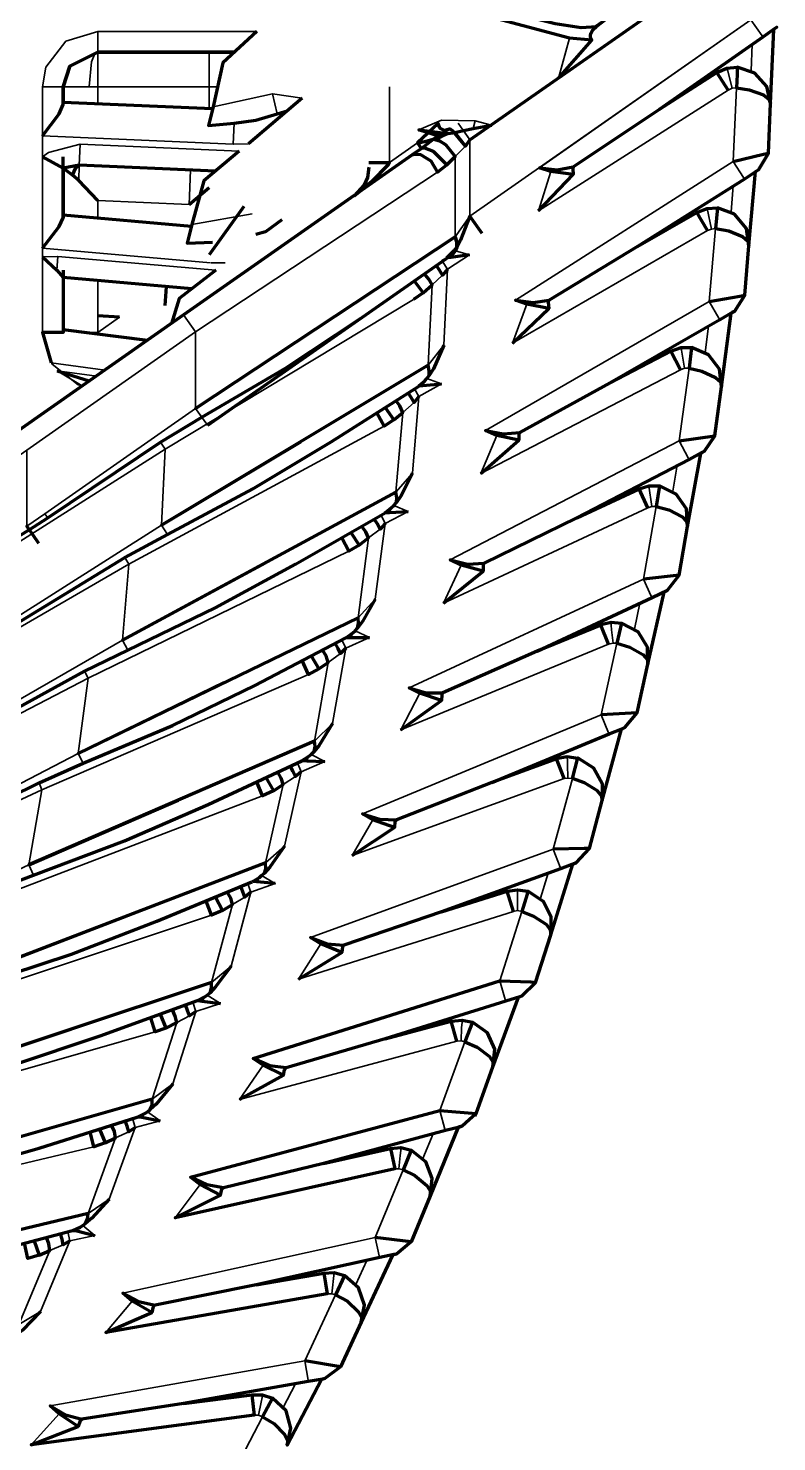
# Model space of a CAD drawing. Header units: millimetres. Extents: x 0 to 174, y 0 to 33.
# Drawn here: x 32.12 to 32.3321, y 17.0218 to 17.4223 of the extents above; entities that cross this region are included whole.
import ezdxf

# ---------------------------------------------------------------- set-up
doc = ezdxf.new("R2010")
doc.units = ezdxf.units.MM
doc.layers.add('PDF_Geomertry', color=7, linetype='Continuous', true_color=0x405f80)

# ---------------------------------------------------------------- blocks, each defined once
blk = doc.blocks.new('SYM_22_3_005')
at = {"layer": 'PDF_Geomertry', "lineweight": 70}
for points in [[(0.9230567760364607, 0.03479288767881883), (0.9261119246909715, 0.03090528730989561), (0.9273631453940965, 0.0327092152612849), (1.004721815098961, 0.08673889191059203), (0.9524994572430572, 0.0502110463159724), (0.96194634309375, 0.06090406660677061), (0.9615292695260393, 0.06173821374218846), (0.9615292695260393, 0.06229261641145811), (0.9616682940486143, 0.06284871450173668), (0.9622243921388858, 0.0638218861597224), (0.9631941729548643, 0.06479336239670275), (0.9661102970868072, 0.0670160593368081), (1.001388617399307, 0.09159966393750096), (0.9630551484322893, 0.06479336239670275)], [(0.96194634309375, 0.06090406660677061), (0.9555579967395857, 0.06146016469704918), (0.9176382104982608, 0.07159878231857775), (0.9249997285104143, 0.0710443796493081), (0.9323612465225679, 0.07020853709288133), (0.9419437660538179, 0.0679875355737849), (0.9515296764270857, 0.0656275095321206), (0.9588878035972215, 0.06451700877256883), (0.9631941729548643, 0.06479336239670275)], [(0.866945122390625, 0.06340311717100633), (0.857362602859375, 0.05451572025260631), (0.8545821124079893, 0.04201538116840453), (0.853334282546875, 0.03673923099479381), (0.8605567760364607, 0.03743265818663133), (0.8666670733454893, 0.03826510990104381), (0.8727773706545108, 0.04007073327343846), (0.8755544702638858, 0.04090488040885631)], [(0.956666802078125, 0.02507134362500096), (0.9809723576336822, 0.0413202585555581), (1.010418429682289, 0.06187554284375096), (0.9809723576336822, 0.0413202585555581), (0.9973636879288179, 0.05173862064323131), (1.000140787538193, 0.0529881459253474), (1.003056911670136, 0.05326619497048668), (1.003056911670136, 0.05243204783506883), (1.003056911670136, 0.05118252255295275), (1.002917887147568, 0.04743225128559203), (1.006529133892364, 0.04687615319531346), (1.010557454204864, 0.04548760339062596), (1.012083333111114, 0.04423807810850633), (1.012500406678818, 0.04298855282639025), (1.011527235020836, 0.04784932485329918), (1.008055012798614, 0.0515995961206599), (1.003056911670136, 0.05326619497048668)], [(0.986665581375, -0.0525670705460044), (0.9968075898385393, -0.0511785207413169), (0.9937490503420108, -0.0556239146215276), (0.9968075898385393, -0.0511785207413169), (0.9986115177899322, -0.03728963185243117), (1.001388617399307, -0.01645629851909547), (1.002361789057289, -0.01590189584982582), (1.005277913189239, -0.01131747744704725), (1.006390109369789, 0.002710435964409896), (1.00833306184375, 0.02368279382031346), (1.009167208979164, 0.02423889191059203), (1.011944308588539, 0.0289606394149331), (1.012500406678818, 0.04298855282639025), (1.013473578336807, 0.06396091068229381)], [(1.000554470263886, 0.0467371286727456), (0.9973636879288179, 0.05173862064323131)], [(0.8798608396215286, 0.04451612715364561), (0.8645850963489607, 0.03159871450173668)], [(0.9900021699166643, 0.0475712758081599), (0.9898631453940965, 0.04687615319531346)], [(0.8062490503420108, 0.03382141144184203), (0.8109724932673643, 0.04007073327343846), (0.8120846894479143, 0.0427088083602456)], [(0.8120846894479143, 0.0434056263940974), (0.8544430878854143, 0.04159830760069383)], [(0.9273631453940965, 0.0327092152612849), (0.9261119246909715, 0.03090528730989561), (0.9225006779461822, 0.03520996124652953), (0.9219445798559036, 0.03562533939323131), (0.9216665308107608, 0.03576436391579918), (0.9215275062881929, 0.03576436391579918), (0.9215275062881929, 0.03576436391579918), (0.9201406519045108, 0.0353489857690974), (0.9188894312013858, 0.03604410838194383), (0.9183333331111143, 0.03729363366406346), (0.9125010848472215, 0.03187676354687596), (0.9125010848472215, 0.03187676354687596), (0.9126401093697893, 0.03187676354687596), (0.9127791338923643, 0.03187676354687596), (0.9130571829375, 0.03187676354687596), (0.9131962074600679, 0.03187676354687596), (0.9136132810277786, 0.03201578806944383), (0.9148611108888858, 0.03229383711458311), (0.9172211369305572, 0.03298726430642418), (0.9191674802465286, 0.03354336239670275)], [(0.9211104327204893, 0.0345148386336831), (0.9191674802465286, 0.03354336239670275), (0.9129181584149322, 0.0354863148706599), (0.9211104327204893, 0.0345148386336831), (0.9230567760364607, 0.03479288767881883), (0.9255558266006929, 0.0353489857690974), (0.9283329262100679, 0.03590508385937596), (0.933473442703125, 0.03687656009635631)], [(0.9215275062881929, 0.03576436391579918), (0.9197235783368072, 0.03465386315625096), (0.9170821124079893, 0.03284823978385631), (0.9187504066788179, 0.03243286163715453), (0.9205577254722215, 0.0313206654565974), (0.9231958005590286, 0.02798746775694383), (0.9208357745173643, 0.02562744171527953), (0.9170821124079893, 0.02937771298264025), (0.91458306184375, 0.0303491892196206), (0.9136132810277786, 0.03021016469704918), (0.9109718150989607, 0.02840454132465453), (0.9116669377118072, 0.0286808949487849), (0.9133352319826358, 0.02854187042621703), (0.9162513561145857, 0.02673794247482775), (0.9181943085885393, 0.0235437692977456), (0.9208357745173643, 0.02562744171527953), (0.9170821124079893, 0.02937771298264025), (0.91458306184375, 0.0303491892196206), (0.9136132810277786, 0.03021016469704918), (0.9109718150989607, 0.02840454132465453), (0.8462508135798643, -0.01687337208680617), (0.9109718150989607, 0.02840454132465453), (0.9116669377118072, 0.0286808949487849), (0.9133352319826358, 0.02854187042621703), (0.9162513561145857, 0.02673794247482775), (0.9181943085885393, 0.0235437692977456), (0.9208357745173643, 0.02562744171527953), (0.9231958005590286, 0.02798746775694383), (0.9205577254722215, 0.0313206654565974), (0.9187504066788179, 0.03243286163715453), (0.9170821124079893, 0.03284823978385631), (0.9136132810277786, 0.03021016469704918), (0.9125010848472215, 0.03187676354687596)], [(0.8619436304201358, 0.02951673750520811), (0.8519440373211822, 0.02104302331250096), (0.8486108396215286, 0.008683404171875964), (0.8472239852378465, 0.003405558577256329), (0.8544430878854143, 0.003681912201390247)], [(0.9126401093697893, 0.03187676354687596), (0.9126401093697893, 0.03187676354687596)], [(0.9127791338923643, 0.03187676354687596), (0.9127791338923643, 0.03187676354687596)], [(1.001944715489586, 0.02659891795225633), (1.010557454204864, 0.0286808949487849), (1.011944308588539, 0.0289606394149331), (1.009167208979164, 0.02423889191059203), (1.008611110888886, 0.02382181834288133), (1.005138888666664, 0.02159742598177061), (0.9748620603246536, 0.002432386919270613), (0.9916670733454893, 0.01215393097309203), (0.9945831974774322, 0.01326443173264025), (0.997499321609375, 0.01340345625520811), (0.9969466143611143, 0.007571207991318829), (1.000693494786461, 0.006876085378472396), (1.004582790576386, 0.005348511051217031), (1.006112060324654, 0.003959961246529531), (1.006390109369789, 0.002710435964409896), (1.005694986756943, 0.007571207991318829), (1.002361789057289, 0.01159952830381883), (0.997499321609375, 0.01340345625520811)], [(0.8147227645347215, 0.02271131758333311), (0.8120846894479143, 0.02465427005729381), (0.8062490503420108, 0.02784844323437596)], [(0.8552772350208357, 0.02382181834288133), (0.8166691078506929, 0.02548841719270811), (0.8120846894479143, 0.02465427005729381), (0.8120846894479143, 0.01062635664583311), (0.8120846894479143, 0.02784844323437596)], [(0.8219452580243072, 0.01548882409375096), (0.816530083328125, 0.02118204783506883), (0.8147227645347215, 0.02271131758333311), (0.8156959361927107, 0.02479329457986168), (0.8162520342829893, 0.02534939267014025), (0.8163910588055572, 0.02548841719270811), (0.8166691078506929, 0.02548841719270811)], [(0.8987512204809036, 0.0263208689071206), (0.8991682940486143, 0.0263208689071206), (0.9045834687447893, 0.0263208689071206), (0.9041663951770857, 0.02562744171527953), (0.8995853676163179, 0.0209039987899331), (0.8945838756458357, 0.01687737389843846), (0.8958350963489607, 0.01798787465798668)], [(0.8987512204809036, 0.0249323191024331), (0.8983341469131929, 0.02201619497048668), (0.8973609752552107, 0.01993252255295275), (0.8945838756458357, 0.01687737389843846), (0.8995853676163179, 0.0209039987899331), (0.9041663951770857, 0.02562744171527953)], [(0.9468062335017393, 0.01257100454079918), (0.956666802078125, 0.02285034210590453), (0.9502784557239607, 0.02368279382031346), (0.947084282546875, 0.02479329457986168), (0.9520823836753465, 0.02423889191059203), (0.956666802078125, 0.02507134362500096), (0.9565277775555572, 0.0245152455347224), (0.956666802078125, 0.02285034210590453)], [(0.8477766924861143, 0.01437662791319383), (0.8534733070694429, 0.01923739994010631)], [(0.8633338756458357, 0.01382052982291881), (0.8534733070694429, 7.066545659739631e-05)], [(0.994722222, 0.007015109901043814), (0.9916670733454893, 0.01215393097309203)], [(0.8062490503420108, 0.002017008772568829), (0.8109724932673643, 0.008127306081597396), (0.8120846894479143, 0.01062635664583311)], [(0.8120846894479143, 0.01146050378125096), (0.8484718150989607, 0.008266330604168814)], [(0.8740285913576358, 0.01007195397656346), (0.8694441729548643, 0.006598036333333113), (0.8666670733454893, 0.005904609141495598)], [(0.9308319767743072, 0.006182658186631329), (0.9273631453940965, 0.01104343021354381), (0.9247216794652786, 0.004238010291668814), (0.9236128741267393, 0.002293362396702747)], [(0.9841665308107608, 0.008266330604168814), (0.9840275062881929, 0.007708537092881329)], [(0.9272241208715286, 7.066545659739631e-05), (0.9219445798559036, -0.0006244571562490364), (0.9208357745173643, -0.0007617862578115364), (0.9223616534236143, 0.0007640926484384636), (0.9229177515138858, 0.001321886159722396), (0.9236128741267393, 0.002293362396702747), (0.9236128741267393, 0.003681912201390247), (0.9231958005590286, 0.005209486528645613), (0.9236128741267393, 0.003681912201390247), (0.9236128741267393, 0.002293362396702747), (0.9231958005590286, 0.001182861637154531), (0.9229177515138858, 0.0007640926484384636), (0.9225006779461822, 0.0003487145017366799), (0.8530562335017393, -0.04826239660937404)], [(0.9748620603246536, 0.002432386919270613), (0.94986138215625, -0.01270602725173475)], [(0.8062490503420108, -0.000485432633681171), (0.8102773706545108, -0.004234008480032969), (0.8120846894479143, -0.006317680897566902)], [(0.9209747990399322, -0.003955959434893686), (0.9195845538142393, -0.005622558284720469), (0.9187504066788179, -0.004234008480032969), (0.9177772350208357, -0.002845458675345469)], [(0.9195845538142393, -0.001595933393229387), (0.9206967499947893, -0.0009008107803794019)], [(0.8486108396215286, -0.009511854074652604), (0.8120846894479143, -0.006317680897566902), (0.8120846894479143, -0.02187316863628297), (0.8062490503420108, -0.02187316863628297), (0.8087514917482608, -0.03048421193055617)], [(0.8120846894479143, -0.004234008480032969), (0.8120846894479143, -0.02187316863628297)], [(0.8554162595434036, -0.004234008480032969), (0.8449995928767393, -0.0122889536840276), (0.8427785913576358, -0.01937242265104189)], [(0.9115279131892393, -0.007290852555556171), (0.9141659882760393, -0.01062235483420082), (0.9166684296822893, -0.008401353315104387), (0.9156952580243072, -0.006734754465277604), (0.9144440373211822, -0.00520548471701332)], [(0.8409712725642393, -0.01423529699999904), (0.8413883461319429, -0.008957451405379402)], [(0.9141659882760393, -0.01062235483420082), (0.9113888886666643, -0.01256700272916689)], [(0.9951392955677107, -0.01312479624045082), (1.003891058805557, -0.01159552649218654), (1.005277913189239, -0.01131747744704725), (1.002361789057289, -0.01590189584982582), (1.001666666444443, -0.01617824947395619), (0.9981944442222215, -0.01826192189149367), (0.9670834687447893, -0.0361791310928794), (0.9843055553333357, -0.0271510142309026), (0.9872216794652786, -0.02617784257291689), (0.9901411944392393, -0.02617784257291689), (0.9894460718263858, -0.03201178625781154), (0.9930573185711822, -0.03284423797222047), (0.9969466143611143, -0.03465155676562404), (0.9983334687447893, -0.03590108204774367), (0.9986115177899322, -0.03728963185243117), (0.9980554196996536, -0.03228983530295082), (0.9950002710451358, -0.02826321041145619), (0.9901411944392393, -0.02617784257291689)], [(0.9394447154895857, -0.02492831729079725), (0.9497223576336822, -0.01506774871440797), (0.9434730358020857, -0.01381822343229189), (0.940278862625, -0.01270602725173475), (0.9452769637534715, -0.01340114986458119), (0.94986138215625, -0.01270602725173475), (0.9495833331111143, -0.01326212534201332), (0.9497223576336822, -0.01506774871440797)], [(0.8025021699166643, -0.07784579775954725), (0.8077783200902786, -0.0743718801163169), (0.839723442703125, -0.0529841441137151), (0.8513913300729143, -0.04590067514670082), (0.8751407875381929, -0.03201178625781154), (0.8966658526423643, -0.0177058238012151)], [(0.8280555553333357, -0.01756679927864369), (0.8219452580243072, -0.0171514211319419)], [(0.8120846894479143, -0.02104071692187404), (0.8359731714357608, -0.02409586557638832)], [(0.8120846894479143, -0.02187316863628297), (0.8120846894479143, -0.02187316863628297)], [(0.9200016273819429, -0.02548441538107582), (0.9170821124079893, -0.0321508107803794), (0.915834282546875, -0.03409545867534547)], [(0.9870826549427107, -0.03242885982551869), (0.9843055553333357, -0.0271510142309026)], [(0.9129181584149322, -0.03701158280729189), (0.91458306184375, -0.03562303300260439), (0.9151391599340286, -0.03492960581076332), (0.915834282546875, -0.03409545867534547), (0.915834282546875, -0.0327052134496526), (0.9155562335017393, -0.0311793345434026), (0.8400014917482608, -0.07645724795485975), (0.8794437660538179, -0.05284511959114369)], [(0.9765303545954893, -0.0307622609756919), (0.9763913300729143, -0.0313166636449651)], [(0.8104163951770857, -0.0327052134496526), (0.8194462074600679, -0.03562303300260439)], [(0.7913903806371536, -0.108817748714408), (0.7968055553333357, -0.1056235755373258), (0.8295848250815965, -0.0856226939184026), (0.8416663951770857, -0.07909532304166689), (0.8658329262100679, -0.0661779103897544), (0.8880565047690965, -0.05284511959114369), (0.9127791338923643, -0.03715060732985975), (0.9129181584149322, -0.03701158280729189), (0.9140303545954893, -0.03687255828472047), (0.9193065047690965, -0.03645718013801869)], [(0.9129181584149322, -0.04006673146180617), (0.9115279131892393, -0.04173502573263832), (0.9106937660538179, -0.0403447805069419), (0.9098630097604143, -0.0389562307022544)], [(0.9670834687447893, -0.0361791310928794), (0.941530083328125, -0.0502070445043401)], [(0.9033322480416643, -0.04312357553732582), (0.9058346894479143, -0.04659410233854189), (0.9083337400121536, -0.04451212534201332), (0.9074995928767393, -0.04270650196961867), (0.9063907875381929, -0.04117892764235975)], [(0.9058346894479143, -0.04659410233854189), (0.9030541989965286, -0.0484014211319419), (0.900972222, -0.04465114986458119)], [(0.9304182940486143, -0.06187323645312404), (0.9412520342829893, -0.05242804602343654), (0.934999321609375, -0.05103949621874904), (0.9318051484322893, -0.04965094641406154), (0.9368066404027786, -0.05062411807204725), (0.941530083328125, -0.0502070445043401), (0.9412520342829893, -0.05076144717360975), (0.9412520342829893, -0.05242804602343654)], [(0.9287499997777786, -0.2439563663359365), (0.9291670733454893, -0.2431239146215276), (0.9338905162708357, -0.2299284529244794), (0.9411130097604143, -0.2102073157717008), (0.9420827905763858, -0.2097902422039937), (0.9459720863663179, -0.2060399709366294), (0.9502784557239607, -0.1925664601944419), (0.9565277775555572, -0.172568969417533), (0.9575009492135393, -0.1721502004288169), (0.9612512204809036, -0.1681235755373258), (0.9648624672256929, -0.1545127356935758), (0.970277641921875, -0.1342338050295133), (0.9712508135798643, -0.1338184268828115), (0.9747230358020857, -0.1296510820477437), (0.9777781844565965, -0.1159012176814223), (0.982362602859375, -0.09548326249479189), (0.9833357745173643, -0.09492885982551869), (0.986665581375, -0.09062418588888832), (0.9890289982586822, -0.0768743215225669), (0.9927792695260393, -0.05618001271180617), (0.9936100258194429, -0.0556239146215276), (0.9930573185711822, -0.05590196366666689), (0.9894460718263858, -0.05784491614062404), (0.9576399737361143, -0.0743718801163169), (0.9752791338923643, -0.0661779103897544), (0.9780562335017393, -0.06534545867534547), (0.98111138215625, -0.06534545867534547), (0.9801382104982608, -0.07117940236024367), (0.9837494572430572, -0.07215087859722047), (0.9874997285104143, -0.07409552649218654), (0.9887509492135393, -0.0754857717178794), (0.9890289982586822, -0.0768743215225669), (0.9887509492135393, -0.07187282955208119), (0.9858348250815965, -0.06770548471701332), (0.98111138215625, -0.06534545867534547)], [(0.9111108396215286, -0.06173590735156154), (0.907777641921875, -0.06826158280729189), (0.9065298120607608, -0.0700689016006919)], [(0.9034712725642393, -0.0728460012100669), (0.9051395668350679, -0.0714574514053794), (0.9058346894479143, -0.07090135331510439), (0.9065298120607608, -0.0700689016006919), (0.9066688365833357, -0.0686803517960044), (0.9063907875381929, -0.06715108204774367), (0.82888970246875, -0.1090941023385419), (0.8694441729548643, -0.08715026824565797)], [(0.9777781844565965, -0.0715947805069419), (0.9752791338923643, -0.0661779103897544)], [(0.9673615177899322, -0.06937377898784547), (0.9670834687447893, -0.06992987707812404)], [(0.7788883461319429, -0.139235296999999), (0.7844459361927107, -0.1363174774470473), (0.8181949867569429, -0.1178458655763883), (0.8304189722170108, -0.1118728973689223), (0.8551382104982608, -0.09992865637499904), (0.8779178871475679, -0.08756734181336867), (0.9033322480416643, -0.0729833303116294), (0.9034712725642393, -0.0728460012100669), (0.9045834687447893, -0.0728460012100669), (0.9098630097604143, -0.07256795216493117)], [(0.9033322480416643, -0.0760401743871526), (0.9019453936579893, -0.07756774871440797), (0.9011112465225679, -0.0760401743871526), (0.9002770993871536, -0.0747889536840276)], [(0.9576399737361143, -0.0743718801163169), (0.9313880748645857, -0.08728929276822939)], [(0.790834282546875, -0.08479024220399367), (0.8025021699166643, -0.07784579775954725), (0.8018070473038179, -0.07673529699999904), (0.8047231714357608, -0.0810399709366294), (0.8051402450034715, -0.0815943736059026)], [(0.8959741208715286, -0.08215047169618117), (0.8930579967395857, -0.08381876596701332), (0.8911116534236143, -0.08006679927864369)], [(0.8936107039878465, -0.07853922495138832), (0.8959741208715286, -0.08215047169618117), (0.8986121959583357, -0.08006679927864369), (0.8979170733454893, -0.07840189584982582), (0.8966658526423643, -0.07673529699999904)], [(0.919862602859375, -0.09854010657031154), (0.9311100258194429, -0.0895136851293401), (0.9248607039878465, -0.0878453908585044), (0.9218055553333357, -0.08631781653124904), (0.92666802278125, -0.08756734181336867), (0.9313880748645857, -0.08728929276822939), (0.9311100258194429, -0.0878453908585044), (0.9311100258194429, -0.0895136851293401)], [(0.9666663951770857, -0.1102079939401044), (0.9644453936579893, -0.1047911238229169), (0.9463891599340286, -0.1121509464140615), (0.9790294051597215, -0.09701253224305617), (0.9833357745173643, -0.09492885982551869), (0.986665581375, -0.09062418588888832), (0.9765303545954893, -0.09173468664843654)], [(0.9005551484322893, -0.09742960581076332), (0.8969439016875, -0.1038179521649312), (0.8955570473038179, -0.1056235755373258)], [(0.8923628741267393, -0.1082616506241294), (0.894166802078125, -0.1070121253420133), (0.8948619246909715, -0.1064560272517348), (0.8955570473038179, -0.1056235755373258), (0.8958350963489607, -0.1042350257326383), (0.8956960718263858, -0.102705755984374), (0.8163910588055572, -0.1411782494739562), (0.8577796764270857, -0.1210400387534705)], [(0.9644453936579893, -0.1046520993003455), (0.9673615177899322, -0.103956976687499), (0.970277641921875, -0.1042350257326383), (0.9690298120607608, -0.1099282494739562), (0.9726376679635393, -0.1110404456545133), (0.9763913300729143, -0.1131241180720473), (0.9776391599340286, -0.1146499969782973), (0.9777781844565965, -0.1159012176814223), (0.9776391599340286, -0.1110404456545133), (0.9750010848472215, -0.106734076296874), (0.970277641921875, -0.1042350257326383)], [(0.9563887530329893, -0.1075682234322919), (0.9562497285104143, -0.1081226261015615)], [(0.765138481765625, -0.169234076296874), (0.7708350963489607, -0.166456976687499), (0.8052792695260393, -0.1495112437230901), (0.8177779131892393, -0.1439553490833312), (0.8430566404027786, -0.133262328792533), (0.8663890243003465, -0.1218724904678794), (0.8922238496041643, -0.1084006751467008), (0.8923628741267393, -0.1082616506241294), (0.8936107039878465, -0.1082616506241294), (0.8988902450034715, -0.1082616506241294)], [(0.8823598901857608, -0.113539496218749), (0.884584282546875, -0.1171524383845473), (0.8872223576336822, -0.1153451195911437), (0.8866662595434036, -0.113539496218749), (0.8855574542048643, -0.1118728973689223)], [(0.8922238496041643, -0.1113184946996526), (0.8906945798559036, -0.112846069026908), (0.8899994572430572, -0.1114575192222205), (0.8891653101076358, -0.1099282494739562)], [(0.884584282546875, -0.1171524383845473), (0.8816681584149322, -0.1188173418133687), (0.8798608396215286, -0.1147890215008687)], [(0.9463891599340286, -0.1121509464140615), (0.9197235783368072, -0.1239578583064223)], [(0.907777641921875, -0.1345118540746526), (0.9193065047690965, -0.1261788598255187), (0.9131962074600679, -0.1240968828289937), (0.9101376679635393, -0.1225676130807294), (0.9150001354114607, -0.1239578583064223), (0.9197235783368072, -0.1239578583064223), (0.9194455292916643, -0.1245122609756919), (0.9193065047690965, -0.1261788598255187)], [(0.9747230358020857, -0.1296510820477437), (0.9645844181805572, -0.1302054847170133)], [(0.8884735783368072, -0.1327062307022544), (0.884584282546875, -0.1389572479548598), (0.8831940373211822, -0.1406238468046865)], [(0.95791802278125, -0.1425667992786437), (0.9548628741267393, -0.1421514211319419), (0.9519433591527786, -0.1427058238012151), (0.9336124672256929, -0.1493722192005187), (0.9668054196996536, -0.1356223548342008), (0.9706947154895857, -0.1340947805069419), (0.9712508135798643, -0.1338184268828115)], [(0.8798608396215286, -0.1431228973689223), (0.8816681584149322, -0.142012396609374), (0.8823598901857608, -0.1414562985190955), (0.8831940373211822, -0.1406238468046865), (0.8834720863663179, -0.139235296999999), (0.88333306184375, -0.1377060272517348), (0.8023631453940965, -0.1727079939401044), (0.8447215438315965, -0.1543737111710044)], [(0.7501407875381929, -0.1984004038793401), (0.7558340112795108, -0.1959013533151044), (0.7909733070694429, -0.1804848900989562), (0.8037499997777786, -0.1756241180720473), (0.8294458005590286, -0.1659025740182294), (0.8531952580243072, -0.155623236453124), (0.8797218150989607, -0.1432619218914937), (0.8798608396215286, -0.1431228973689223), (0.8811120603246536, -0.1432619218914937), (0.8862525768177107, -0.1434009464140615)], [(0.9540287269913179, -0.1482617184409705), (0.9519433591527786, -0.1427058238012151)], [(0.8695831974774322, -0.1479836693958312), (0.8716685653159715, -0.1517356360842008), (0.8744456649253465, -0.1499283172907973), (0.8738895668350679, -0.1481226939184026), (0.8729163951770857, -0.1464577904895812)], [(0.8795827905763858, -0.1463187659670133), (0.8779178871475679, -0.1477073157717008), (0.8772227645347215, -0.1461797414444419), (0.876527641921875, -0.1447911916397544)], [(0.9437510848472215, -0.1452065697864562), (0.9436120603246536, -0.1457626678767348)], [(0.8716685653159715, -0.1517356360842008), (0.8686100258194429, -0.1531241858888883), (0.866945122390625, -0.1492348900989562)], [(0.9336124672256929, -0.1493722192005187), (0.9065298120607608, -0.1599296058107633)], [(0.8940277775555572, -0.1700682234322919), (0.9059737139704893, -0.1621506073298598), (0.8998634166614607, -0.1599296058107633), (0.8969439016875, -0.1582613115399312), (0.9018063691354143, -0.1597905812881919), (0.9065298120607608, -0.1599296058107633), (0.9061127384930572, -0.160484008480033), (0.9059737139704893, -0.1621506073298598)], [(0.8748627384930572, -0.1674284529244794), (0.8706953936579893, -0.1734014211319419), (0.8691661239097215, -0.1750680199817687)], [(0.9612512204809036, -0.1681235755373258), (0.9597219507326358, -0.1681235755373258), (0.9509735783368072, -0.1682626000598937)], [(0.8658329262100679, -0.1774280460234365), (0.8677792695260393, -0.1763175452638883), (0.8683319767743072, -0.1757614471736098), (0.8691661239097215, -0.1750680199817687), (0.8695831974774322, -0.1738184946996526), (0.8694441729548643, -0.1721502004288169), (0.7870840112795108, -0.2036782494739562), (0.830140923171875, -0.1871512854982633)], [(0.9575009492135393, -0.1721502004288169), (0.9530555553333357, -0.1738184946996526), (0.9193065047690965, -0.1860390893177062), (0.9379154457413179, -0.1802068410538169), (0.9408349607152786, -0.1797914629071187), (0.9437510848472215, -0.1802068410538169), (0.9436120603246536, -0.1810409881892348), (0.9431949867569429, -0.1822905134713544), (0.9420827905763858, -0.1859000647951383), (0.9454159882760393, -0.1872903100208312), (0.9490272350208357, -0.189650336062499), (0.9501394312013858, -0.1911779103897544), (0.9502784557239607, -0.1925664601944419), (0.9504174802465286, -0.1875683590659705), (0.9481964787274322, -0.1831229651857633), (0.9437510848472215, -0.1802068410538169)], [(0.7337494572430572, -0.227012328792533), (0.7395850963489607, -0.2247896318524312), (0.7754161239097215, -0.2109007429635419), (0.7883352319826358, -0.2065943736059026), (0.8144447154895857, -0.1979833303116294), (0.8386112465225679, -0.1886788598255187), (0.8655548771649322, -0.1775670705460044)], [(0.8652802189618072, -0.1804848900989562), (0.8636119246909715, -0.1818734399036437), (0.8630558266006929, -0.1803458655763883), (0.8624997285104143, -0.178816595828124)], [(0.87222466340625, -0.1779841441137151), (0.866945122390625, -0.1775670705460044), (0.8658329262100679, -0.1774280460234365), (0.8656939016875, -0.1775670705460044)], [(0.9397227645347215, -0.1859000647951383), (0.9379154457413179, -0.1802068410538169)], [(0.8572235783368072, -0.185622015749999), (0.8541684296822893, -0.1870122609756919), (0.8526391599340286, -0.1829839406631919)], [(0.8552772350208357, -0.1818734399036437), (0.8572235783368072, -0.185622015749999), (0.86013970246875, -0.1839571123211812), (0.8595836043784715, -0.182151488948783), (0.8586104327204893, -0.1804848900989562)], [(0.9295841469131929, -0.1822905134713544), (0.9293060978680572, -0.182844916140624)], [(0.9193065047690965, -0.1860390893177062), (0.8916677515138858, -0.1954842797473937)], [(0.8787520342829893, -0.2050667992786437), (0.8911116534236143, -0.1975679521649312), (0.8851403806371536, -0.1950689016006919), (0.8822208656631929, -0.1932615828072919), (0.8869443085885393, -0.1950689016006919), (0.8916677515138858, -0.1954842797473937), (0.8912506779461822, -0.1959013533151044), (0.8911116534236143, -0.1975679521649312)], [(0.8597226289010393, -0.2014572479548598), (0.8552772350208357, -0.2072911916397544), (0.8537513561145857, -0.2089577904895812)], [(0.8502791338923643, -0.2111787920086812), (0.8522220863663179, -0.2100682912491294), (0.8529172089791643, -0.2096512176814223), (0.8537513561145857, -0.2089577904895812), (0.8541684296822893, -0.2075692406848937), (0.8541684296822893, -0.2060399709366294), (0.7705570473038179, -0.233817748714408), (0.8143056909670108, -0.2192337372126723)], [(0.8620826549427107, -0.2392346188315955), (0.8745846894479143, -0.2322901743871526), (0.8687490503420108, -0.2295130747777776), (0.8659719507326358, -0.2275667314618062), (0.9358334687447893, -0.2056228973689223), (0.9445852319826358, -0.2059009464140615), (0.9459720863663179, -0.2060399709366294)], [(0.7161102970868072, -0.254927435671874), (0.7220849607152786, -0.2529844831979169), (0.7584720863663179, -0.240623168636283), (0.7716658526423643, -0.2368728973689223), (0.7980567760364607, -0.2293740502552062), (0.8226403806371536, -0.2211800805286437), (0.8501401093697893, -0.2111787920086812), (0.8502791338923643, -0.2111787920086812), (0.8515303545954893, -0.211317816531249), (0.8566674802465286, -0.2120112437230901)], [(0.9420827905763858, -0.2097902422039937), (0.941530083328125, -0.2100682912491294), (0.937501763015625, -0.211317816531249), (0.9033322480416643, -0.2220125322430562), (0.9220836043784715, -0.2170127356935758), (0.9251387530329893, -0.2167346866484365), (0.9280548771649322, -0.2172907847387151), (0.9259729001684036, -0.2228466793784705), (0.929445122390625, -0.2243725582847205), (0.9329173446128465, -0.227012328792533), (0.9338905162708357, -0.2285399031197919), (0.9338905162708357, -0.2299284529244794), (0.9344466143611143, -0.224928656374999), (0.9323612465225679, -0.2203442379722205), (0.9280548771649322, -0.2172907847387151)], [(0.841249321609375, -0.218955688167533), (0.8381941729548643, -0.2200678843480901), (0.83694634309375, -0.2160395640355901)], [(0.8395844181805572, -0.2150680877986098), (0.841249321609375, -0.218955688167533), (0.8443078611059036, -0.2174281138402776), (0.8438907875381929, -0.2156241858888883), (0.8430566404027786, -0.2138168670954848)], [(0.8497230358020857, -0.2142356360842008), (0.8479157170086822, -0.2154851613663169), (0.8473630097604143, -0.2139558916180562), (0.8468069116701358, -0.2124283172907973)], [(0.9137523055503465, -0.2188166636449651), (0.9134742565052107, -0.2193727617352437)], [(0.9236128741267393, -0.2227076548559026), (0.9220836043784715, -0.2170127356935758)], [(0.9033322480416643, -0.2220125322430562), (0.87527642121875, -0.2302065019696187)], [(0.8745846894479143, -0.2322901743871526), (0.8748627384930572, -0.2307626000598937), (0.87527642121875, -0.2302065019696187), (0.8706953936579893, -0.2296520993003455), (0.8659719507326358, -0.2275667314618062)], [(0.8431956649253465, -0.2347892249513883), (0.838472222, -0.2404841441137151), (0.8368073185711822, -0.2420134138619794)], [(0.8333350963489607, -0.2440953908585044), (0.8352780488229143, -0.2431239146215276), (0.8359731714357608, -0.2427068410538169), (0.8368073185711822, -0.2420134138619794), (0.8373634166614607, -0.2407621931588544), (0.8373634166614607, -0.2390955943090276), (0.7526398381024322, -0.2632621253420133), (0.7969445798559036, -0.250624457156249)], [(0.6973623315920108, -0.2820117862578115), (0.7033336043784715, -0.2802061628854169), (0.7402802189618072, -0.2695114471736098), (0.7536130097604143, -0.2663172739965276), (0.7802785913576358, -0.2600679521649312), (0.8052792695260393, -0.2529844831979169), (0.8330570473038179, -0.2442344153810758), (0.8333350963489607, -0.2440953908585044), (0.8344439016875, -0.2442344153810758), (0.8395844181805572, -0.2452058916180562)], [(0.9048615177899322, -0.2531235077204848), (0.9061127384930572, -0.2588184268828115), (0.8438907875381929, -0.2727073157717008), (0.8566674802465286, -0.2663172739965276), (0.8509742565052107, -0.2632621253420133), (0.8481937660538179, -0.2611784529244794), (0.9188894312013858, -0.2422914629071187), (0.9291670733454893, -0.2431239146215276), (0.9251387530329893, -0.2467334659453115), (0.9240265568524322, -0.2470115149904508), (0.9161123315920108, -0.2664562985190955), (0.9106937660538179, -0.2795127356935758), (0.9065298120607608, -0.2829832624947919), (0.9054176158802107, -0.2832613115399312), (0.8965268281197893, -0.3022890215008687), (0.8906945798559036, -0.3149283851076383), (0.8862525768177107, -0.3182615828072919), (0.8852794051597215, -0.3185413272734365), (0.8755544702638858, -0.337150268245658)], [(0.8223623315920108, -0.2475676130807294), (0.8240272350208357, -0.251456908870658), (0.8269433591527786, -0.2500683590659705), (0.8266653101076358, -0.2482610402725669), (0.8258345538142393, -0.2464571123211812)], [(0.8325009492135393, -0.2471505395130187), (0.8306970212621536, -0.2484000647951383), (0.8302799476944429, -0.2467334659453115), (0.8297238496041643, -0.2452058916180562)], [(0.9251387530329893, -0.2467334659453115), (0.9244436304201358, -0.2470115149904508), (0.9204187009496536, -0.2479829912274312), (0.88583550325, -0.2572908525555562), (0.9048615177899322, -0.2531235077204848), (0.907777641921875, -0.2528454586753455), (0.9106937660538179, -0.2535388858671865), (0.9084727645347215, -0.2590947805069419), (0.911805962234375, -0.2607613793567687), (0.9151391599340286, -0.2635401743871526), (0.9161123315920108, -0.265067748714408), (0.9161123315920108, -0.2664562985190955), (0.9166684296822893, -0.2615955264921865), (0.9148611108888858, -0.2568737789878455), (0.9106937660538179, -0.2535388858671865)], [(0.8240272350208357, -0.251456908870658), (0.82083306184375, -0.2525674096302062), (0.8197208656631929, -0.2484000647951383)], [(0.8963878035972215, -0.2545120575251723), (0.8961097545520857, -0.2550664601944419)], [(0.88583550325, -0.2572908525555562), (0.8575016273819429, -0.264235296999999)], [(0.8566674802465286, -0.2663172739965276), (0.8570845538142393, -0.2646506751467008), (0.8575016273819429, -0.264235296999999), (0.8527781844565965, -0.2634011498645812), (0.8481937660538179, -0.2611784529244794)], [(0.8251394312013858, -0.2674277747560758), (0.8202769637534715, -0.2728463402942687), (0.8184730358020857, -0.2743722192005187)], [(0.8148617890572893, -0.2763168670954848), (0.8169437660538179, -0.2753453908585044), (0.8176388886666643, -0.2749283172907973), (0.8184730358020857, -0.2743722192005187), (0.8190291338923643, -0.2729836693958312), (0.8191681584149322, -0.2714577904895812), (0.7334747990399322, -0.2920130747777776)], [(0.6773631453940965, -0.3081229651857633), (0.683473442703125, -0.3067344153810758), (0.7208337400121536, -0.297568969417533), (0.7343055553333357, -0.2949291989097205), (0.7612525768177107, -0.2899277069392348), (0.7863888886666643, -0.2838191050512151), (0.8147227645347215, -0.2763168670954848), (0.8148617890572893, -0.2763168670954848), (0.8159739852378465, -0.2764558916180562), (0.8211111108888858, -0.2777071123211812)], [(0.8052792695260393, -0.2832613115399312), (0.8020850963489607, -0.2842344831979169), (0.8011119246909715, -0.2799281138402776)], [(0.8038890243003465, -0.2792346866484365), (0.8052792695260393, -0.2832613115399312), (0.8083344181805572, -0.2820117862578115), (0.8080563691354143, -0.2800671383628455), (0.8073612465225679, -0.2782632104114562)], [(0.814027641921875, -0.2792346866484365), (0.8120846894479143, -0.2803451874079848), (0.8118066404027786, -0.2788176130807294), (0.8113895668350679, -0.2772900387534705)], [(0.9106937660538179, -0.2795127356935758), (0.9005551484322893, -0.2782632104114562)], [(0.9065298120607608, -0.2829832624947919), (0.9058346894479143, -0.2831222870173598), (0.9018063691354143, -0.283958129573783), (0.8668060978680572, -0.2917350257326383), (0.8859745277725679, -0.2884001326119794), (0.8888906519045108, -0.288261108089408), (0.8918067760364607, -0.2890952552248258), (0.8893043346302107, -0.2945121253420133), (0.892640923171875, -0.296317748714408), (0.8956960718263858, -0.2992355682673598), (0.8966658526423643, -0.3009004716961812), (0.8965268281197893, -0.3022890215008687), (0.8974999997777786, -0.2974282494739562), (0.8958350963489607, -0.2925674774470473), (0.8918067760364607, -0.2890952552248258)], [(0.8859745277725679, -0.2884001326119794), (0.8869443085885393, -0.294234076296874), (0.8241662595434036, -0.3052068410538169), (0.8372243921388858, -0.2995119218914937), (0.831666802078125, -0.296317748714408), (0.8290287269913179, -0.2940950517743062), (0.8334741208715286, -0.2964567732369794), (0.8381941729548643, -0.2974282494739562), (0.8376414657065965, -0.2978470184626723), (0.8372243921388858, -0.2995119218914937)], [(0.8668060978680572, -0.2917350257326383), (0.8381941729548643, -0.2974282494739562)], [(0.8775008135798643, -0.2893733042699651), (0.8770837400121536, -0.2899277069392348)], [(0.80569634309375, -0.2992355682673598), (0.8005558266006929, -0.3045134138619794), (0.7987518986493072, -0.3059019636666669)], [(0.8906945798559036, -0.3149283851076383), (0.880555962234375, -0.3132617862578115)], [(0.8862525768177107, -0.3182615828072919), (0.8856964787274322, -0.3184023027508687), (0.8815291338923643, -0.3190957299427062), (0.8462508135798643, -0.3253467471953115), (0.8655548771649322, -0.3228460012100669), (0.868471001296875, -0.3228460012100669), (0.8713905162708357, -0.3238174774470473), (0.8686100258194429, -0.3290953230416669), (0.8718075898385393, -0.3310399709366294), (0.8748627384930572, -0.3340951195911437), (0.8756934947864607, -0.3357617184409705), (0.8755544702638858, -0.337150268245658), (0.8766666664444429, -0.3322911916397544), (0.87527642121875, -0.3274287241918401), (0.8713905162708357, -0.3238174774470473)], [(0.8655548771649322, -0.3228460012100669), (0.8662499997777786, -0.3286782494739562), (0.8030548771649322, -0.3370112437230901), (0.8163910588055572, -0.3318724226510419), (0.8109724932673643, -0.3282628713272544), (0.808473442703125, -0.3260401743871526), (0.81277642121875, -0.3285392249513883), (0.8173608396215286, -0.3297904456545133), (0.8169437660538179, -0.3302058238012151), (0.8163910588055572, -0.3318724226510419)], [(0.8570845538142393, -0.3234004038793401), (0.8566674802465286, -0.3239565019696187)], [(0.8462508135798643, -0.3253467471953115), (0.8173608396215286, -0.3297904456545133)]]:
    blk.add_lwpolyline(points, dxfattribs=at)
at = {"layer": 'PDF_Geomertry', "lineweight": 35}
for points in [[(0.9283329262100679, 0.03590508385937596), (0.9288890243003465, 0.03812778079948131), (0.933473442703125, 0.03687656009635631), (0.9273631453940965, 0.0327092152612849), (0.9273631453940965, 0.01104343021354381), (1.006946207460068, 0.06673801029166881), (1.006946207460068, 0.0874323191024331), (1.006946207460068, 0.06673801029166881), (0.947084282546875, 0.02479329457986168)], [(0.8605567760364607, 0.03743265818663133), (0.8602787269913179, 0.03145968997916881), (0.8062490503420108, 0.03382141144184203), (0.8062490503420108, 0.04771030033073131), (0.8120846894479143, 0.04771030033073131), (0.8194462074600679, 0.04771030033073131), (0.8219452580243072, 0.04771030033073131), (0.8219452580243072, 0.04298855282639025), (0.8219452580243072, 0.04771030033073131), (0.8534733070694429, 0.04771030033073131), (0.8534733070694429, 0.05757256432812596), (0.8534733070694429, 0.04771030033073131), (0.8219452580243072, 0.04771030033073131), (0.8219452580243072, 0.05757256432812596), (0.8219452580243072, 0.06340311717100633), (0.866945122390625, 0.06340311717100633), (0.8219452580243072, 0.06340311717100633), (0.8219452580243072, 0.05757256432812596), (0.8219452580243072, 0.04771030033073131), (0.8194462074600679, 0.04771030033073131), (0.8120846894479143, 0.04771030033073131), (0.8062490503420108, 0.04771030033073131), (0.8062490503420108, -0.02187316863628297), (0.8090295407934036, -0.03090128549826332), (0.8163910588055572, -0.03673522918315797), (0.8174998641440965, -0.03701158280729189), (0.8104163951770857, -0.0327052134496526), (0.8216672089791643, -0.03423448319791689)], [(0.9555579967395857, 0.06146016469704918), (0.9524994572430572, 0.0502110463159724)], [(1.007359890185761, 0.0597935658472224), (1.007085231982636, 0.05229302331250096)], [(1.001666666444443, 0.04729322676302061), (1.000415445741318, 0.0521539987899331), (1.000140787538193, 0.0529881459253474)], [(0.8727773706545108, 0.04007073327343846), (0.8713905162708357, 0.04576565243576525), (0.8545821124079893, 0.04201538116840453)], [(0.8798608396215286, 0.04451612715364561), (0.8713905162708357, 0.04576565243576525)], [(0.9045834687447893, 0.04771030033073131), (0.9045834687447893, 0.0263208689071206), (0.9125010848472215, 0.03187676354687596), (0.9045834687447893, 0.0263208689071206)], [(0.9502784557239607, 0.02368279382031346), (0.9468062335017393, 0.01257100454079918), (1.000554470263886, 0.0467371286727456), (1.001666666444443, 0.04729322676302061), (1.002917887147568, 0.04743225128559203), (1.001944715489586, 0.02659891795225633), (0.940278862625, -0.01270602725173475)], [(0.9288890243003465, 0.03812778079948131), (0.9193065047690965, 0.03826510990104381), (0.9129181584149322, 0.0354863148706599)], [(0.9273631453940965, 0.0327092152612849), (0.9240265568524322, 0.03743265818663133)], [(0.9172211369305572, 0.03298726430642418), (0.9170821124079893, 0.03284823978385631), (0.9136132810277786, 0.03021016469704918), (0.9125010848472215, 0.03187676354687596)], [(0.9273631453940965, 0.01104343021354381), (0.9231958005590286, 0.005209486528645613), (0.9273631453940965, 0.01104343021354381), (0.9273631453940965, 0.0327092152612849), (0.9255558266006929, 0.0353489857690974)], [(0.8169437660538179, 0.03145968997916881), (0.8079173446128465, 0.02909966393750096), (0.8062490503420108, 0.02784844323437596), (0.8062490503420108, 0.002017008772568829), (0.8538903806371536, -0.002150336062499036)], [(0.816530083328125, 0.02118204783506883), (0.8166691078506929, 0.02548841719270811), (0.8169437660538179, 0.03145968997916881), (0.8619436304201358, 0.02951673750520811)], [(0.8602787269913179, 0.03145968997916881), (0.8604177515138858, 0.03145968997916881), (0.8645850963489607, 0.03159871450173668)], [(0.8481937660538179, 0.02409986738802061), (0.8477766924861143, 0.01437662791319383), (0.8219452580243072, 0.01548882409375096), (0.8219452580243072, 0.01062635664583311)], [(1.005138888666664, 0.02159742598177061), (1.004860839621529, 0.02201619497048668), (1.001944715489586, 0.02659891795225633)], [(1.001944715489586, 0.01965447350781346), (1.001388617399307, 0.0122929554956599)], [(0.9958344181805572, 0.007432183468750964), (0.9945831974774322, 0.01326443173264025)], [(0.8486108396215286, 0.008683404171875964), (0.8656939016875, 0.01173855282639025)], [(0.9434730358020857, -0.01381822343229189), (0.9394447154895857, -0.02492831729079725), (0.994722222, 0.007015109901043814), (0.9958344181805572, 0.007432183468750964), (0.9969466143611143, 0.007571207991318829), (0.9951392955677107, -0.01312479624045082), (0.9318051484322893, -0.04965094641406154)], [(0.9229177515138858, 0.001321886159722396), (0.9272241208715286, 7.066545659739631e-05), (0.9209747990399322, -0.003955959434893686), (0.9200016273819429, -0.02548441538107582), (0.9155562335017393, -0.0311793345434026), (0.9166684296822893, -0.008401353315104387), (0.9195845538142393, -0.005622558284720469)], [(0.9223616534236143, 0.0007640926484384636), (0.9219445798559036, -0.0006244571562490364)], [(0.8105554196996536, -0.0003464081111097528), (0.8062490503420108, -0.000485432633681171), (0.8062490503420108, -0.02187316863628297), (0.8120846894479143, -0.02187316863628297)], [(0.8102773706545108, -0.004234008480032969), (0.8105554196996536, -0.0003464081111097528), (0.8554162595434036, -0.004234008480032969)], [(0.8540294051597215, -0.002150336062499036), (0.8580577254722215, -0.002150336062499036)], [(0.9209747990399322, -0.003955959434893686), (0.9195845538142393, -0.001734957915797253)], [(0.8219452580243072, -0.007151828032984753), (0.8219452580243072, -0.02187316863628297), (0.8219452580243072, -0.0171514211319419)], [(0.9113888886666643, -0.01256700272916689), (0.8409712725642393, -0.05492879200868117), (0.839723442703125, -0.0529841441137151)], [(0.9981944442222215, -0.01826192189149367), (0.9979163951770857, -0.01784484832378297), (0.9951392955677107, -0.01312479624045082)], [(0.8069441729548643, -0.07326137935676869), (0.8018070473038179, -0.07673529699999904), (0.8069441729548643, -0.07326137935676869), (0.8495840112795108, -0.0434016245824651), (0.8495840112795108, -0.0217341441137151), (0.8018070473038179, -0.0552068410538169), (0.7968055553333357, -0.05867906327604189), (0.8018070473038179, -0.0552068410538169), (0.8018070473038179, -0.07673529699999904), (0.8018070473038179, -0.0552068410538169), (0.8495840112795108, -0.0217341441137151), (0.8495840112795108, -0.0434016245824651), (0.8069441729548643, -0.07326137935676869), (0.8077783200902786, -0.0743718801163169)], [(0.9950002710451358, -0.02006924068489369), (0.9940270993871536, -0.02756808779860975)], [(0.9881948511232608, -0.03201178625781154), (0.9872216794652786, -0.02631686709548475)], [(0.8087514917482608, -0.03048421193055617), (0.8240272350208357, -0.0325678843480901)], [(0.934999321609375, -0.05103949621874904), (0.9304182940486143, -0.06187323645312404), (0.9870826549427107, -0.03242885982551869), (0.9881948511232608, -0.03201178625781154), (0.9894460718263858, -0.03201178625781154), (0.986665581375, -0.0525670705460044), (0.9218055553333357, -0.08631781653124904)], [(0.9151391599340286, -0.03492960581076332), (0.9193065047690965, -0.03645718013801869), (0.9129181584149322, -0.04006673146180617), (0.9111108396215286, -0.06173590735156154), (0.9063907875381929, -0.06715108204774367), (0.9083337400121536, -0.04451212534201332), (0.9115279131892393, -0.04173502573263832)], [(0.91458306184375, -0.03562303300260439), (0.9140303545954893, -0.03687255828472047)], [(0.9129181584149322, -0.04006673146180617), (0.9116669377118072, -0.03784572994270619)], [(0.8513913300729143, -0.04590067514670082), (0.8495840112795108, -0.0434016245824651), (0.8527781844565965, -0.04784701846267225), (0.8530562335017393, -0.04826239660937404)], [(0.9030541989965286, -0.0484014211319419), (0.8306970212621536, -0.08756734181336867), (0.8295848250815965, -0.0856226939184026)], [(0.7961104327204893, -0.1043740502552062), (0.790834282546875, -0.1077055525338544), (0.7916684296822893, -0.08617879200868117), (0.8409712725642393, -0.05492879200868117), (0.8400014917482608, -0.07645724795485975), (0.7961104327204893, -0.1043740502552062), (0.7968055553333357, -0.1056235755373258)], [(0.9894460718263858, -0.05784491614062404), (0.98916802278125, -0.05742953799392225), (0.986665581375, -0.0525670705460044)], [(0.9861128741267393, -0.05951151499045082), (0.9848616534236143, -0.06687303300260439)], [(0.9788903806371536, -0.07117940236024367), (0.9780562335017393, -0.06534545867534547)], [(0.9058346894479143, -0.07090135331510439), (0.9098630097604143, -0.07256795216493117), (0.9033322480416643, -0.0760401743871526), (0.9005551484322893, -0.09742960581076332), (0.8956960718263858, -0.102705755984374), (0.8986121959583357, -0.08006679927864369), (0.9019453936579893, -0.07756774871440797)], [(0.9051395668350679, -0.0714574514053794), (0.9045834687447893, -0.0728460012100669)], [(0.9248607039878465, -0.0878453908585044), (0.919862602859375, -0.09854010657031154), (0.9777781844565965, -0.0715947805069419), (0.9788903806371536, -0.07117940236024367), (0.9801382104982608, -0.07117940236024367), (0.9765303545954893, -0.09173468664843654), (0.9101376679635393, -0.1225676130807294)], [(0.9033322480416643, -0.0760401743871526), (0.902223442703125, -0.07367845292447939)], [(0.8416663951770857, -0.07909532304166689), (0.8400014917482608, -0.07645724795485975)], [(0.8930579967395857, -0.08381876596701332), (0.8191681584149322, -0.1197905134713544), (0.8181949867569429, -0.1178458655763883)], [(0.7844459361927107, -0.1363174774470473), (0.7837508135798643, -0.1350679521649312), (0.82888970246875, -0.1090941023385419), (0.8306970212621536, -0.08756734181336867), (0.7802785913576358, -0.1167336693958312)], [(0.9790294051597215, -0.09701253224305617), (0.9787513561145857, -0.09659545867534547), (0.9765303545954893, -0.09173468664843654)], [(0.9755571829375, -0.09854010657031154), (0.9740279131892393, -0.1059016245824651)], [(0.9679176158802107, -0.1099282494739562), (0.9675005423125, -0.1061796736276044), (0.9673615177899322, -0.1047911238229169), (0.9673615177899322, -0.103956976687499)], [(0.8948619246909715, -0.1064560272517348), (0.8988902450034715, -0.1082616506241294), (0.8922238496041643, -0.1113184946996526), (0.8884735783368072, -0.1327062307022544), (0.88333306184375, -0.1377060272517348), (0.8872223576336822, -0.1153451195911437), (0.8906945798559036, -0.112846069026908)], [(0.894166802078125, -0.1070121253420133), (0.8936107039878465, -0.1082616506241294)], [(0.8304189722170108, -0.1118728973689223), (0.82888970246875, -0.1090941023385419)], [(0.8922238496041643, -0.1113184946996526), (0.8911116534236143, -0.1089567732369794)], [(0.9131962074600679, -0.1240968828289937), (0.907777641921875, -0.1345118540746526), (0.9666663951770857, -0.1102079939401044), (0.9679176158802107, -0.1099282494739562), (0.9690298120607608, -0.1099282494739562), (0.9645844181805572, -0.1302054847170133), (0.8969439016875, -0.1582613115399312)], [(0.7609745277725679, -0.1475682912491294), (0.7619443085885393, -0.1495112437230901), (0.7673628741267393, -0.1467341441137151), (0.8191681584149322, -0.1197905134713544), (0.8163910588055572, -0.1411782494739562), (0.7701399737361143, -0.165205755984374), (0.7708350963489607, -0.166456976687499)], [(0.8816681584149322, -0.1188173418133687), (0.8061100258194429, -0.1514558916180562), (0.8052792695260393, -0.1495112437230901)], [(0.9668054196996536, -0.1356223548342008), (0.9666663951770857, -0.1353460012100669), (0.9645844181805572, -0.1302054847170133)], [(0.8177779131892393, -0.1439553490833312), (0.8163910588055572, -0.1411782494739562)], [(0.8823598901857608, -0.1414562985190955), (0.8862525768177107, -0.1434009464140615), (0.8795827905763858, -0.1463187659670133), (0.8748627384930572, -0.1674284529244794), (0.8694441729548643, -0.1721502004288169), (0.8744456649253465, -0.1499283172907973), (0.8779178871475679, -0.1477073157717008)], [(0.8795827905763858, -0.1463187659670133), (0.8784739852378465, -0.1438163245607633)], [(0.8816681584149322, -0.142012396609374), (0.8811120603246536, -0.1432619218914937)], [(0.955140923171875, -0.1481226939184026), (0.9550018986493072, -0.1442333981284705), (0.9550018986493072, -0.1429838728463544), (0.9548628741267393, -0.1421514211319419)], [(0.8998634166614607, -0.1599296058107633), (0.8940277775555572, -0.1700682234322919), (0.9540287269913179, -0.1482617184409705), (0.955140923171875, -0.1481226939184026), (0.9563887530329893, -0.1482617184409705), (0.9509735783368072, -0.1682626000598937), (0.8822208656631929, -0.1932615828072919)], [(0.7468075898385393, -0.1767346188315955), (0.7476383461319429, -0.1786775713055562), (0.7533349607152786, -0.176039496218749), (0.8061100258194429, -0.1514558916180562), (0.8023631453940965, -0.1727079939401044), (0.7552779131892393, -0.1947908525555562), (0.7558340112795108, -0.1959013533151044)], [(0.8686100258194429, -0.1531241858888883), (0.7918074542048643, -0.1825685625164937), (0.7909733070694429, -0.1804848900989562)], [(0.9530555553333357, -0.1738184946996526), (0.9529165308107608, -0.1734014211319419), (0.9509735783368072, -0.1682626000598937)], [(0.8037499997777786, -0.1756241180720473), (0.8023631453940965, -0.1727079939401044)], [(0.8683319767743072, -0.1757614471736098), (0.87222466340625, -0.1779841441137151), (0.8652802189618072, -0.1804848900989562), (0.8597226289010393, -0.2014572479548598), (0.8541684296822893, -0.2060399709366294), (0.86013970246875, -0.1839571123211812), (0.8636119246909715, -0.1818734399036437)], [(0.9495833331111143, -0.1750680199817687), (0.9473623315920108, -0.182151488948783)], [(0.8652802189618072, -0.1804848900989562), (0.8644460718263858, -0.178123168636283)], [(0.8677792695260393, -0.1763175452638883), (0.866945122390625, -0.1775670705460044)], [(0.9408349607152786, -0.185622015749999), (0.9408349607152786, -0.1818734399036437), (0.9408349607152786, -0.1804848900989562), (0.9408349607152786, -0.1797914629071187)], [(0.8541684296822893, -0.1870122609756919), (0.7761112465225679, -0.2129844153810758), (0.7754161239097215, -0.2109007429635419)], [(0.9397227645347215, -0.1859000647951383), (0.8787520342829893, -0.2050667992786437), (0.8851403806371536, -0.1950689016006919)], [(0.9395837400121536, -0.1859000647951383), (0.9408349607152786, -0.185622015749999), (0.9420827905763858, -0.1859000647951383), (0.9358334687447893, -0.2056228973689223), (0.9373627384930572, -0.2109007429635419), (0.937501763015625, -0.211317816531249)], [(0.8529172089791643, -0.2096512176814223), (0.8566674802465286, -0.2120112437230901), (0.8497230358020857, -0.2142356360842008), (0.8431956649253465, -0.2347892249513883), (0.8373634166614607, -0.2390955943090276), (0.8443078611059036, -0.2174281138402776), (0.8479157170086822, -0.2154851613663169)], [(0.8497230358020857, -0.2142356360842008), (0.8488888886666643, -0.2115958655763883)], [(0.8522220863663179, -0.2100682912491294), (0.8515303545954893, -0.211317816531249)], [(0.8381941729548643, -0.2200678843480901), (0.7591672089791643, -0.2427068410538169), (0.7584720863663179, -0.240623168636283)], [(0.9248607039878465, -0.2225686303333312), (0.9249997285104143, -0.2188166636449651), (0.9251387530329893, -0.2174281138402776), (0.9251387530329893, -0.2167346866484365)], [(0.8687490503420108, -0.2295130747777776), (0.8620826549427107, -0.2392346188315955), (0.9236128741267393, -0.2227076548559026), (0.9248607039878465, -0.2225686303333312), (0.9259729001684036, -0.2228466793784705), (0.9188894312013858, -0.2422914629071187), (0.9202796764270857, -0.2475676130807294), (0.9204187009496536, -0.2479829912274312)], [(0.8359731714357608, -0.2427068410538169), (0.8395844181805572, -0.2452058916180562), (0.8325009492135393, -0.2471505395130187), (0.8251394312013858, -0.2674277747560758), (0.8191681584149322, -0.2714577904895812), (0.8269433591527786, -0.2500683590659705), (0.8306970212621536, -0.2484000647951383)], [(0.8352780488229143, -0.2431239146215276), (0.8344439016875, -0.2442344153810758)], [(0.8325009492135393, -0.2471505395130187), (0.8318058266006929, -0.2445124644262151)], [(0.9169430878854143, -0.2489578583064223), (0.9140303545954893, -0.2559023027508687)], [(0.82083306184375, -0.2525674096302062), (0.7408329262100679, -0.2715951195911437), (0.7402802189618072, -0.2695114471736098)], [(0.9072215438315965, -0.2588184268828115), (0.9076386173993072, -0.2550664601944419), (0.907777641921875, -0.2536779103897544), (0.907777641921875, -0.2528454586753455)], [(0.9061127384930572, -0.2588184268828115), (0.9073605683541643, -0.2588184268828115), (0.9084727645347215, -0.2590947805069419), (0.9005551484322893, -0.2782632104114562), (0.8290287269913179, -0.2940950517743062)], [(0.8509742565052107, -0.2632621253420133), (0.8438907875381929, -0.2727073157717008)], [(0.8176388886666643, -0.2749283172907973), (0.8211111108888858, -0.2777071123211812), (0.814027641921875, -0.2792346866484365), (0.80569634309375, -0.2992355682673598), (0.7995826549427107, -0.3029841441137151), (0.8083344181805572, -0.2820117862578115), (0.8120846894479143, -0.2803451874079848)], [(0.8169437660538179, -0.2753453908585044), (0.8159739852378465, -0.2764558916180562)], [(0.814027641921875, -0.2792346866484365), (0.8134715438315965, -0.2767356360842008)], [(0.9018063691354143, -0.283958129573783), (0.9016673446128465, -0.2835393605850669), (0.9005551484322893, -0.2782632104114562)], [(0.8881955292916643, -0.294234076296874), (0.8888906519045108, -0.288261108089408)], [(0.898195122390625, -0.2847905812881919), (0.8950009492135393, -0.2915960012100669)], [(0.8869443085885393, -0.294234076296874), (0.8881955292916643, -0.294234076296874), (0.8893043346302107, -0.2945121253420133), (0.880555962234375, -0.3132617862578115), (0.808473442703125, -0.3260401743871526)], [(0.831666802078125, -0.296317748714408), (0.8241662595434036, -0.3052068410538169)], [(0.8815291338923643, -0.3190957299427062), (0.8815291338923643, -0.3186803517960044), (0.880555962234375, -0.3132617862578115)], [(0.8779178871475679, -0.3197908525555562), (0.8744456649253465, -0.3264572479548598)], [(0.8675012204809036, -0.3286782494739562), (0.86819634309375, -0.3249279782065955), (0.868471001296875, -0.3236784529244794), (0.868471001296875, -0.3228460012100669)], [(0.8109724932673643, -0.3282628713272544), (0.8030548771649322, -0.3370112437230901)], [(0.8662499997777786, -0.3286782494739562), (0.8675012204809036, -0.3286782494739562), (0.8686100258194429, -0.3290953230416669), (0.8590275062881929, -0.3474296058107633), (0.7627784557239607, -0.360068969417533), (0.7727780488229143, -0.3409022349340276), (0.7800005423125, -0.3400680877986098), (0.7768063691354143, -0.3370112437230901)]]:
    blk.add_lwpolyline(points, dxfattribs=at)
for points in [[(1.006946207460068, 0.06673801029166881), (1.010140380637154, 0.06215359188889025), (1.010418429682289, 0.06187554284375096), (1.010140380637154, 0.06215359188889025)], [(0.8062490503420108, 0.04771030033073131), (0.807222222, 0.05326619497048668), (0.8129154457413179, 0.06062601756163133), (0.8219452580243072, 0.06340311717100633), (0.8129154457413179, 0.06062601756163133), (0.807222222, 0.05326619497048668)], [(0.8194462074600679, 0.04771030033073131), (0.8194462074600679, 0.04784932485329918), (0.8201379392309036, 0.0547937692977456), (0.8209720863663179, 0.05687744171527953), (0.8215281844565965, 0.05729451528298668), (0.8216672089791643, 0.0574335398055581), (0.8219452580243072, 0.05757256432812596), (0.8216672089791643, 0.0574335398055581), (0.8215281844565965, 0.05729451528298668), (0.8209720863663179, 0.05687744171527953), (0.8201379392309036, 0.0547937692977456), (0.8194462074600679, 0.04784932485329918)], [(0.8534733070694429, 0.04771030033073131), (0.8534733070694429, 0.04159830760069383), (0.8534733070694429, 0.04771030033073131), (0.8558333331111143, 0.04771030033073131)], [(0.9231958005590286, 0.02798746775694383), (0.9261119246909715, 0.03090528730989561)], [(0.9231958005590286, 0.02798746775694383), (0.9231958005590286, 0.005209486528645613)], [(0.8495840112795108, -0.0217341441137151), (0.9181943085885393, 0.0235437692977456), (0.8495840112795108, -0.0217341441137151), (0.8462508135798643, -0.01687337208680617)], [(0.8222233070694429, -0.02229024220399367), (0.8219452580243072, -0.02187316863628297), (0.8280555553333357, -0.01756679927864369), (0.8219452580243072, -0.02187316863628297)], [(0.8190291338923643, -0.02187316863628297), (0.8219452580243072, -0.02187316863628297)]]:
    blk.add_lwpolyline(points, close=True, dxfattribs=at)
at = {"layer": 'PDF_Geomertry', "lineweight": 70}
for points in [[(1.010418429682289, 0.06187554284375096), (1.013473578336807, 0.06409993520486168), (1.014304334630211, 0.06465433787413133), (1.013751627381943, 0.0642389597274331)], [(0.8120846894479143, 0.04771030033073131), (0.814027641921875, 0.0535425485946206), (0.8219452580243072, 0.05757256432812596), (0.814027641921875, 0.0535425485946206)], [(0.8219452580243072, 0.05757256432812596), (0.8605567760364607, 0.05757256432812596)], [(0.8120846894479143, 0.0427088083602456), (0.8120846894479143, 0.04771030033073131)], [(0.9041663951770857, 0.02562744171527953), (0.9038883461319429, 0.02562744171527953), (0.9045834687447893, 0.0263208689071206)], [(0.9231958005590286, 0.005209486528645613), (0.8495840112795108, -0.0434016245824651)], [(0.8462508135798643, -0.01687337208680617), (0.7984738496041643, -0.05034606902690797), (0.7934723576336822, -0.05381659582812404), (0.7984738496041643, -0.05034606902690797)], [(0.9563887530329893, -0.1482617184409705), (0.95791802278125, -0.1424277747560758), (0.9623634166614607, -0.1452065697864562), (0.9648624672256929, -0.149650268245658), (0.9648624672256929, -0.1545127356935758), (0.964723442703125, -0.1532632104114562), (0.963472222, -0.1517356360842008), (0.9598609752552107, -0.1495112437230901)]]:
    blk.add_lwpolyline(points, close=True, dxfattribs=at)

msp = doc.modelspace()

# ---------------------------------------------------------------- block references
msp.add_blockref('SYM_22_3_005', (31.317777778, 17.357985297))

doc.saveas('drawing.dxf')
